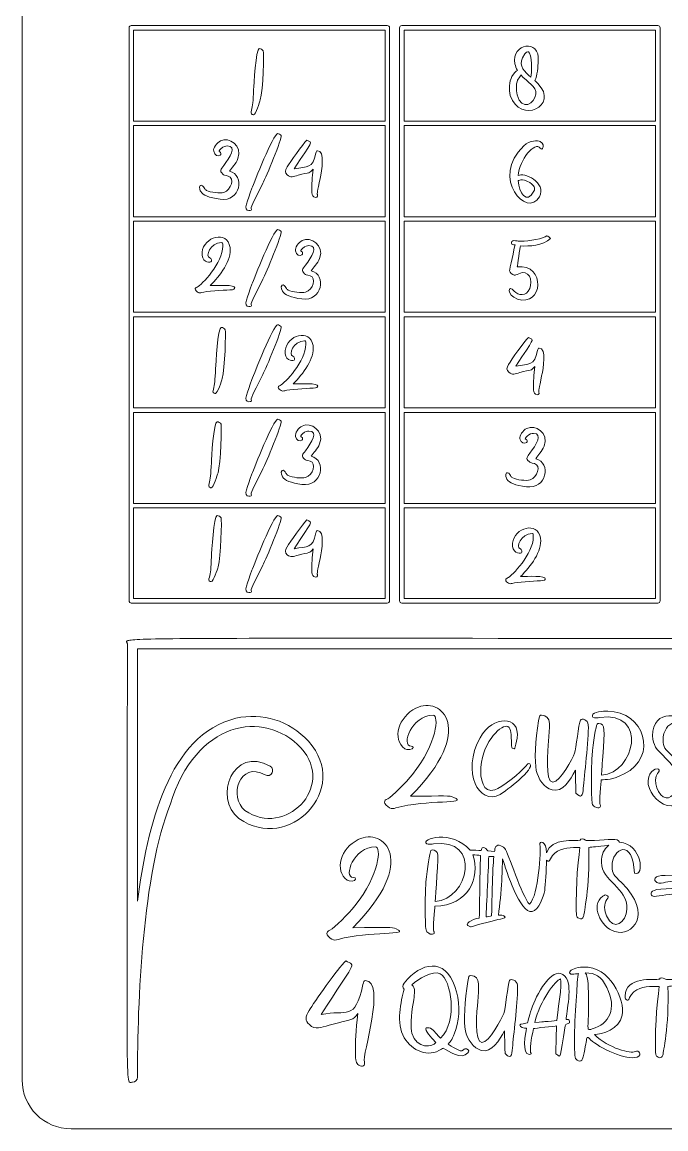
# Model space of a CAD drawing. Header units: inches. Extents: x 4.01 to 8.01, y -9.08 to -3.08.
# Drawn here: x 4.011 to 6.003, y -9.083 to -5.662 of the extents above; entities that cross this region are included whole.
import ezdxf

# ---------------------------------------------------------------- set-up
doc = ezdxf.new("R2010")
doc.units = ezdxf.units.IN
doc.header["$MEASUREMENT"] = 0
doc.layers.add('_U+0421_U+043B_U+043E_U+0439 1', color=7, linetype='Continuous')

msp = doc.modelspace()

# ---------------------------------------------------------------- linework, layer by layer
at = {"layer": '_U+0421_U+043B_U+043E_U+0439 1', "color": 7, "lineweight": 9, "true_color": 0xffffff}
for points in [[(4.3558, -5.9677), (5.1341, -5.9677), (5.1341, -5.686), (4.3558, -5.686), (4.3558, -5.9677)], [(5.1931, -5.9677), (5.9714, -5.9677), (5.9714, -5.686), (5.1931, -5.686), (5.1931, -5.9677)], [(4.3558, -6.2632), (5.1341, -6.2632), (5.1341, -5.9816), (4.3558, -5.9816), (4.3558, -6.2632)], [(5.1931, -6.2632), (5.9714, -6.2632), (5.9714, -5.9816), (5.1931, -5.9816), (5.1931, -6.2632)], [(4.3558, -6.5587), (5.1341, -6.5587), (5.1341, -6.2771), (4.3558, -6.2771), (4.3558, -6.5587)], [(5.1931, -6.5587), (5.9714, -6.5587), (5.9714, -6.2771), (5.1931, -6.2771), (5.1931, -6.5587)], [(4.3558, -6.8542), (5.1341, -6.8542), (5.1341, -6.5726), (4.3558, -6.5726), (4.3558, -6.8542)], [(5.1931, -6.8542), (5.9714, -6.8542), (5.9714, -6.5726), (5.1931, -6.5726), (5.1931, -6.8542)], [(4.3558, -7.1497), (5.1341, -7.1497), (5.1341, -6.8681), (4.3558, -6.8681), (4.3558, -7.1497)], [(5.1931, -7.1497), (5.9714, -7.1497), (5.9714, -6.8681), (5.1931, -6.8681), (5.1931, -7.1497)], [(4.3558, -7.4437), (5.1341, -7.4437), (5.1341, -7.1636), (4.3558, -7.1636), (4.3558, -7.4437)], [(5.1931, -7.4437), (5.9714, -7.4437), (5.9714, -7.1636), (5.1931, -7.1636), (5.1931, -7.4437)]]:
    msp.add_lwpolyline(points, dxfattribs=at)
at = {"layer": '_U+0421_U+043B_U+043E_U+0439 1', "color": 1, "lineweight": 9, "true_color": 0xff0000}
msp.add_open_spline([(4.0111, -3.2347), (4.0111, -3.2347), (4.0111, -8.9319), (4.0111, -8.9319), (4.0111, -9.0156), (4.0789, -9.0833), (4.1625, -9.0833), (4.1625, -9.0833), (7.8597, -9.0833), (7.8597, -9.0833), (7.9433, -9.0833), (8.0111, -9.0156), (8.0111, -8.9319), (8.0111, -8.9319), (8.0111, -3.2347), (8.0111, -3.2347), (8.0111, -3.1511), (7.9433, -3.0833), (7.8597, -3.0833), (7.8597, -3.0833), (4.1625, -3.0833), (4.1625, -3.0833), (4.0789, -3.0833), (4.0111, -3.1511), (4.0111, -3.2347)], degree=3, knots=[0, 0, 0, 0, 1, 1, 1, 2, 2, 2, 3, 3, 3, 4, 4, 4, 5, 5, 5, 6, 6, 6, 7, 7, 7, 8, 8, 8, 8], dxfattribs=at)
at = {"layer": '_U+0421_U+043B_U+043E_U+0439 1', "color": 7, "lineweight": 9, "true_color": 0xffffff}
for points, knots in [([(4.3488, -5.6722), (4.3488, -5.6722), (5.1411, -5.6722), (5.1411, -5.6722), (5.1449, -5.6722), (5.148, -5.6753), (5.148, -5.6791), (5.148, -5.6791), (5.148, -7.4506), (5.148, -7.4506), (5.148, -7.4544), (5.1449, -7.4576), (5.1411, -7.4576), (5.1411, -7.4576), (4.3488, -7.4576), (4.3488, -7.4576), (4.345, -7.4576), (4.3419, -7.4544), (4.3419, -7.4506), (4.3419, -7.4506), (4.3419, -5.6791), (4.3419, -5.6791), (4.3419, -5.6753), (4.345, -5.6722), (4.3488, -5.6722)], [0, 0, 0, 0, 1, 1, 1, 2, 2, 2, 3, 3, 3, 4, 4, 4, 5, 5, 5, 6, 6, 6, 7, 7, 7, 8, 8, 8, 8]), ([(5.1792, -7.4506), (5.1792, -7.4506), (5.1792, -5.6791), (5.1792, -5.6791), (5.1792, -5.6753), (5.1823, -5.6722), (5.1861, -5.6722), (5.1861, -5.6722), (5.9783, -5.6722), (5.9783, -5.6722), (5.9822, -5.6722), (5.9853, -5.6753), (5.9853, -5.6791), (5.9853, -5.6791), (5.9853, -7.4506), (5.9853, -7.4506), (5.9853, -7.4544), (5.9822, -7.4576), (5.9783, -7.4576), (5.9783, -7.4576), (5.1861, -7.4576), (5.1861, -7.4576), (5.1823, -7.4576), (5.1792, -7.4544), (5.1792, -7.4506)], [0, 0, 0, 0, 1, 1, 1, 2, 2, 2, 3, 3, 3, 4, 4, 4, 5, 5, 5, 6, 6, 6, 7, 7, 7, 8, 8, 8, 8]), ([(5.6068, -5.8516), (5.6748, -5.9196), (5.5511, -5.98), (5.5217, -5.888), (5.5162, -5.871), (5.5184, -5.8455), (5.5266, -5.8299), (5.5329, -5.8187), (5.539, -5.8129), (5.5439, -5.8107), (5.5402, -5.8045), (5.5373, -5.7977), (5.5359, -5.79), (5.5249, -5.727), (5.614, -5.7113), (5.6082, -5.7814), (5.6069, -5.7988), (5.6054, -5.8269), (5.5976, -5.8424), (5.5976, -5.8424), (5.6068, -5.8516), (5.6068, -5.8516)], [0, 0, 0, 0, 1, 1, 1, 2, 2, 2, 3, 3, 3, 4, 4, 4, 5, 5, 5, 6, 6, 6, 7, 7, 7, 7]), ([(4.745, -5.7433), (4.7344, -5.743), (4.728, -5.8595), (4.7275, -5.8701), (4.7259, -5.9073), (4.7245, -5.9205), (4.721, -5.9342), (4.719, -5.9422), (4.7183, -5.9449), (4.7233, -5.9468), (4.7248, -5.9474), (4.7259, -5.9477), (4.7269, -5.9477), (4.7338, -5.9477), (4.7462, -5.9085), (4.7481, -5.9019), (4.757, -5.8717), (4.7592, -5.7538), (4.7574, -5.7506), (4.7555, -5.747), (4.7493, -5.7433), (4.745, -5.7433)], [0, 0, 0, 0, 1, 1, 1, 2, 2, 2, 3, 3, 3, 4, 4, 4, 5, 5, 5, 6, 6, 6, 7, 7, 7, 7]), ([(5.5854, -5.8319), (5.5889, -5.8216), (5.5887, -5.7571), (5.5775, -5.7537), (5.5756, -5.7531), (5.5701, -5.7491), (5.5592, -5.772), (5.5474, -5.7979), (5.5656, -5.8155), (5.5854, -5.8319)], [0, 0, 0, 0, 1, 1, 1, 2, 2, 2, 3, 3, 3, 3]), ([(5.6008, -5.8838), (5.6032, -5.8612), (5.5743, -5.8466), (5.554, -5.8241), (5.5528, -5.8283), (5.5503, -5.8329), (5.5462, -5.8376), (5.5396, -5.8453), (5.5392, -5.8716), (5.543, -5.8862), (5.5573, -5.94), (5.5976, -5.9123), (5.6008, -5.8838)], [0, 0, 0, 0, 1, 1, 1, 2, 2, 2, 3, 3, 3, 4, 4, 4, 4]), ([(4.6246, -6.0287), (4.613, -6.0346), (4.6019, -6.0508), (4.6039, -6.0608), (4.6065, -6.0739), (4.6177, -6.0773), (4.6239, -6.0725), (4.6272, -6.0705), (4.6274, -6.0637), (4.6227, -6.0628), (4.6173, -6.0616), (4.6221, -6.0571), (4.6261, -6.0528), (4.6343, -6.0447), (4.64, -6.0444), (4.6458, -6.0444), (4.6765, -6.0444), (4.6533, -6.0804), (4.6349, -6.105), (4.6259, -6.1173), (4.6205, -6.1214), (4.6322, -6.1313), (4.6355, -6.1343), (4.6377, -6.1349), (4.6491, -6.1375), (4.6692, -6.1426), (4.6591, -6.1808), (4.635, -6.188), (4.6238, -6.1915), (4.5936, -6.1878), (4.5817, -6.1818), (4.5777, -6.1796), (4.5767, -6.1785), (4.5745, -6.1742), (4.5725, -6.1697), (4.5662, -6.1632), (4.5624, -6.1663), (4.556, -6.1717), (4.5633, -6.185), (4.5636, -6.1854), (4.571, -6.1973), (4.589, -6.2044), (4.6237, -6.2092), (4.6867, -6.2178), (4.702, -6.1348), (4.6528, -6.1222), (4.6596, -6.1109), (4.6722, -6.1006), (4.6788, -6.0836), (4.6945, -6.0433), (4.6506, -6.0149), (4.6246, -6.0287)], [0, 0, 0, 0, 1, 1, 1, 2, 2, 2, 3, 3, 3, 4, 4, 4, 5, 5, 5, 6, 6, 6, 7, 7, 7, 8, 8, 8, 9, 9, 9, 10, 10, 10, 11, 11, 11, 12, 12, 12, 13, 13, 13, 14, 14, 14, 15, 15, 15, 16, 16, 16, 17, 17, 17, 17]), ([(4.8018, -6.006), (4.7891, -6.006), (4.728, -6.1592), (4.7223, -6.1751), (4.7081, -6.2149), (4.6937, -6.2438), (4.7129, -6.2438), (4.7177, -6.2438), (4.723, -6.2438), (4.7198, -6.2377), (4.7178, -6.2341), (4.7351, -6.2002), (4.7561, -6.1595), (4.7651, -6.1422), (4.8171, -6.0204), (4.8123, -6.0119), (4.8108, -6.0096), (4.8046, -6.006), (4.8018, -6.006)], [0, 0, 0, 0, 1, 1, 1, 2, 2, 2, 3, 3, 3, 4, 4, 4, 5, 5, 5, 6, 6, 6, 6]), ([(4.9249, -6.0591), (4.9223, -6.0591), (4.9212, -6.0623), (4.9203, -6.0665), (4.9102, -6.1157), (4.8943, -6.1065), (4.8531, -6.1153), (4.9094, -6.027), (4.9114, -6.0352), (4.8924, -6.0263), (4.8789, -6.0387), (4.8393, -6.0954), (4.8307, -6.1093), (4.8238, -6.1207), (4.8239, -6.1266), (4.8313, -6.1337), (4.8421, -6.1435), (4.8508, -6.1388), (4.865, -6.1349), (4.9015, -6.125), (4.9006, -6.1307), (4.9115, -6.1157), (4.908, -6.1414), (4.9078, -6.1647), (4.9078, -6.1805), (4.9078, -6.1928), (4.9087, -6.1975), (4.9139, -6.2014), (4.9203, -6.2059), (4.9272, -6.2016), (4.9247, -6.1948), (4.9236, -6.1924), (4.9246, -6.1848), (4.9329, -6.1449), (4.938, -6.1209), (4.9494, -6.0591), (4.9249, -6.0591)], [0, 0, 0, 0, 1, 1, 1, 2, 2, 2, 3, 3, 3, 4, 4, 4, 5, 5, 5, 6, 6, 6, 7, 7, 7, 8, 8, 8, 9, 9, 9, 10, 10, 10, 11, 11, 11, 12, 12, 12, 12]), ([(5.6224, -6.0505), (5.6212, -6.0536), (5.6187, -6.056), (5.6144, -6.0511), (5.5979, -6.0282), (5.5491, -6.0874), (5.5464, -6.1362), (5.5612, -6.1233), (5.6359, -6.1568), (5.6115, -6.2018), (5.5747, -6.2696), (5.4583, -6.1442), (5.5631, -6.0442), (5.5826, -6.0257), (5.6065, -6.0275), (5.6143, -6.031), (5.6245, -6.0356), (5.6246, -6.045), (5.6224, -6.0505)], [0, 0, 0, 0, 1, 1, 1, 2, 2, 2, 3, 3, 3, 4, 4, 4, 5, 5, 5, 6, 6, 6, 6]), ([(5.5464, -6.1514), (5.547, -6.1893), (5.5737, -6.2261), (5.5944, -6.1846), (5.5998, -6.1739), (5.5966, -6.1671), (5.5818, -6.1576), (5.5691, -6.1498), (5.5598, -6.1478), (5.5539, -6.1492), (5.5487, -6.1505), (5.5464, -6.1514), (5.5464, -6.1514)], [0, 0, 0, 0, 1, 1, 1, 2, 2, 2, 3, 3, 3, 4, 4, 4, 4]), ([(4.5927, -6.4763), (4.6228, -6.4462), (4.6606, -6.3979), (4.6544, -6.3579), (4.6457, -6.3037), (4.5728, -6.3254), (4.5681, -6.3728), (4.5652, -6.403), (4.5886, -6.4063), (4.5955, -6.4028), (4.5984, -6.4013), (4.5969, -6.3914), (4.592, -6.3904), (4.5766, -6.3874), (4.5932, -6.3433), (4.6284, -6.3433), (4.631, -6.3433), (4.6322, -6.3433), (4.6322, -6.3537), (4.6322, -6.406), (4.5663, -6.475), (4.5524, -6.4807), (4.5492, -6.4822), (4.5466, -6.4836), (4.5466, -6.4868), (4.5466, -6.4901), (4.5512, -6.4947), (4.5554, -6.497), (4.559, -6.4991), (4.5625, -6.4986), (4.5665, -6.4974), (4.5808, -6.4933), (4.631, -6.4901), (4.6543, -6.4896), (4.6668, -6.4894), (4.6687, -6.4857), (4.6691, -6.4835), (4.6714, -6.4724), (4.6158, -6.4761), (4.5927, -6.4763)], [0, 0, 0, 0, 1, 1, 1, 2, 2, 2, 3, 3, 3, 4, 4, 4, 5, 5, 5, 6, 6, 6, 7, 7, 7, 8, 8, 8, 9, 9, 9, 10, 10, 10, 11, 11, 11, 12, 12, 12, 13, 13, 13, 13]), ([(4.8018, -6.3028), (4.7891, -6.3028), (4.728, -6.4561), (4.7223, -6.4719), (4.7081, -6.5117), (4.6937, -6.5407), (4.7129, -6.5407), (4.7177, -6.5407), (4.723, -6.5407), (4.7198, -6.5345), (4.7178, -6.5309), (4.7351, -6.497), (4.7561, -6.4564), (4.7651, -6.4391), (4.8171, -6.3173), (4.8123, -6.3087), (4.8108, -6.3065), (4.8046, -6.3028), (4.8018, -6.3028)], [0, 0, 0, 0, 1, 1, 1, 2, 2, 2, 3, 3, 3, 4, 4, 4, 5, 5, 5, 6, 6, 6, 6]), ([(4.8775, -6.3368), (4.8658, -6.3428), (4.8548, -6.3589), (4.8568, -6.3689), (4.8594, -6.382), (4.8706, -6.3855), (4.8767, -6.3807), (4.88, -6.3787), (4.8803, -6.3719), (4.8755, -6.371), (4.8701, -6.3697), (4.875, -6.3652), (4.879, -6.361), (4.8872, -6.3528), (4.8929, -6.3525), (4.8986, -6.3525), (4.9294, -6.3525), (4.9061, -6.3886), (4.8877, -6.4131), (4.8787, -6.4255), (4.8733, -6.4296), (4.8851, -6.4395), (4.8883, -6.4425), (4.8906, -6.443), (4.9019, -6.4457), (4.9221, -6.4507), (4.912, -6.489), (4.8878, -6.4962), (4.8767, -6.4997), (4.8464, -6.4959), (4.8346, -6.49), (4.8305, -6.4877), (4.8295, -6.4866), (4.8274, -6.4823), (4.8254, -6.4779), (4.819, -6.4714), (4.8153, -6.4744), (4.8088, -6.4798), (4.8162, -6.4931), (4.8164, -6.4936), (4.8239, -6.5054), (4.8419, -6.5126), (4.8766, -6.5174), (4.9396, -6.526), (4.9548, -6.443), (4.9057, -6.4304), (4.9125, -6.419), (4.925, -6.4087), (4.9317, -6.3918), (4.9473, -6.3514), (4.9035, -6.3231), (4.8775, -6.3368)], [0, 0, 0, 0, 1, 1, 1, 2, 2, 2, 3, 3, 3, 4, 4, 4, 5, 5, 5, 6, 6, 6, 7, 7, 7, 8, 8, 8, 9, 9, 9, 10, 10, 10, 11, 11, 11, 12, 12, 12, 13, 13, 13, 14, 14, 14, 15, 15, 15, 16, 16, 16, 17, 17, 17, 17]), ([(5.6462, -6.3306), (5.6389, -6.3233), (5.6377, -6.3196), (5.6291, -6.3251), (5.6137, -6.3347), (5.5611, -6.3403), (5.5489, -6.3388), (5.5451, -6.3385), (5.5406, -6.337), (5.533, -6.337), (5.5261, -6.337), (5.5257, -6.3422), (5.5256, -6.3448), (5.5255, -6.35), (5.5321, -6.3494), (5.5365, -6.3503), (5.5342, -6.3589), (5.5192, -6.4266), (5.5192, -6.4306), (5.5192, -6.4345), (5.5294, -6.4429), (5.5335, -6.4434), (5.5373, -6.4444), (5.5401, -6.4432), (5.5476, -6.4396), (5.5801, -6.4236), (5.5917, -6.4598), (5.5819, -6.4852), (5.5717, -6.5117), (5.5449, -6.5065), (5.5338, -6.4929), (5.5148, -6.4696), (5.5083, -6.5056), (5.5437, -6.5176), (5.6231, -6.5444), (5.6326, -6.4077), (5.5429, -6.4181), (5.5433, -6.4152), (5.5522, -6.3566), (5.5528, -6.3535), (5.5799, -6.3547), (5.6223, -6.3533), (5.6462, -6.3306)], [0, 0, 0, 0, 1, 1, 1, 2, 2, 2, 3, 3, 3, 4, 4, 4, 5, 5, 5, 6, 6, 6, 7, 7, 7, 8, 8, 8, 9, 9, 9, 10, 10, 10, 11, 11, 11, 12, 12, 12, 13, 13, 13, 14, 14, 14, 14]), ([(4.8123, -6.603), (4.8108, -6.6007), (4.8046, -6.5971), (4.8018, -6.5971), (4.7891, -6.5971), (4.728, -6.7504), (4.7223, -6.7662), (4.7081, -6.806), (4.6937, -6.835), (4.7129, -6.835), (4.7177, -6.835), (4.723, -6.835), (4.7198, -6.8288), (4.7178, -6.8252), (4.7351, -6.7913), (4.7561, -6.7507), (4.7651, -6.7334), (4.8171, -6.6116), (4.8123, -6.603)], [0, 0, 0, 0, 1, 1, 1, 2, 2, 2, 3, 3, 3, 4, 4, 4, 5, 5, 5, 6, 6, 6, 6]), ([(4.6272, -6.6052), (4.6166, -6.6049), (4.6102, -6.7214), (4.6097, -6.732), (4.6081, -6.7691), (4.6067, -6.7823), (4.6032, -6.7961), (4.6012, -6.8041), (4.6005, -6.8068), (4.6055, -6.8087), (4.607, -6.8093), (4.6081, -6.8095), (4.6091, -6.8095), (4.616, -6.8095), (4.6284, -6.7703), (4.6303, -6.7637), (4.6392, -6.7335), (4.6414, -6.6156), (4.6396, -6.6124), (4.6377, -6.6089), (4.6315, -6.6052), (4.6272, -6.6052)], [0, 0, 0, 0, 1, 1, 1, 2, 2, 2, 3, 3, 3, 4, 4, 4, 5, 5, 5, 6, 6, 6, 7, 7, 7, 7]), ([(4.8497, -6.7801), (4.8797, -6.75), (4.9175, -6.7017), (4.9113, -6.6617), (4.9026, -6.6075), (4.8297, -6.6292), (4.8251, -6.6766), (4.8222, -6.7068), (4.8456, -6.7101), (4.8524, -6.7066), (4.8553, -6.7051), (4.8538, -6.6952), (4.849, -6.6942), (4.8336, -6.6912), (4.8502, -6.6471), (4.8853, -6.6471), (4.8879, -6.6471), (4.8891, -6.6471), (4.8891, -6.6575), (4.8891, -6.7098), (4.8232, -6.7788), (4.8093, -6.7845), (4.8062, -6.786), (4.8036, -6.7874), (4.8036, -6.7906), (4.8036, -6.7939), (4.8081, -6.7986), (4.8123, -6.8008), (4.8159, -6.8029), (4.8194, -6.8024), (4.8235, -6.8012), (4.8378, -6.7971), (4.8879, -6.7939), (4.9112, -6.7934), (4.9238, -6.7932), (4.9256, -6.7895), (4.9261, -6.7874), (4.9283, -6.7762), (4.8727, -6.7799), (4.8497, -6.7801)], [0, 0, 0, 0, 1, 1, 1, 2, 2, 2, 3, 3, 3, 4, 4, 4, 5, 5, 5, 6, 6, 6, 7, 7, 7, 8, 8, 8, 9, 9, 9, 10, 10, 10, 11, 11, 11, 12, 12, 12, 13, 13, 13, 13]), ([(5.6106, -6.6694), (5.608, -6.6694), (5.6069, -6.6726), (5.606, -6.6768), (5.5959, -6.726), (5.58, -6.7168), (5.5388, -6.7256), (5.5951, -6.6373), (5.5971, -6.6455), (5.5781, -6.6366), (5.5646, -6.649), (5.525, -6.7057), (5.5164, -6.7196), (5.5095, -6.731), (5.5096, -6.7369), (5.517, -6.744), (5.5278, -6.7539), (5.5365, -6.7491), (5.5507, -6.7452), (5.5872, -6.7353), (5.5863, -6.741), (5.5972, -6.726), (5.5938, -6.7517), (5.5936, -6.775), (5.5936, -6.7908), (5.5936, -6.8031), (5.5944, -6.8078), (5.5996, -6.8117), (5.606, -6.8162), (5.6129, -6.8119), (5.6104, -6.8051), (5.6093, -6.8027), (5.6103, -6.7951), (5.6186, -6.7552), (5.6238, -6.7312), (5.6351, -6.6694), (5.6106, -6.6694)], [0, 0, 0, 0, 1, 1, 1, 2, 2, 2, 3, 3, 3, 4, 4, 4, 5, 5, 5, 6, 6, 6, 7, 7, 7, 8, 8, 8, 9, 9, 9, 10, 10, 10, 11, 11, 11, 12, 12, 12, 12]), ([(4.6142, -6.8968), (4.6035, -6.8968), (4.5972, -7.013), (4.5967, -7.0237), (4.595, -7.0608), (4.5937, -7.074), (4.5901, -7.0878), (4.5881, -7.0957), (4.5875, -7.0984), (4.5925, -7.1003), (4.5939, -7.1009), (4.5951, -7.1012), (4.5961, -7.1012), (4.6029, -7.1012), (4.6154, -7.062), (4.6172, -7.0554), (4.6262, -7.0252), (4.6284, -6.9073), (4.6266, -6.9041), (4.6247, -6.9006), (4.6185, -6.8968), (4.6142, -6.8968)], [0, 0, 0, 0, 1, 1, 1, 2, 2, 2, 3, 3, 3, 4, 4, 4, 5, 5, 5, 6, 6, 6, 7, 7, 7, 7]), ([(4.8018, -6.8893), (4.7891, -6.8893), (4.728, -7.0425), (4.7223, -7.0584), (4.7081, -7.0982), (4.6937, -7.1271), (4.7129, -7.1271), (4.7177, -7.1271), (4.723, -7.1271), (4.7198, -7.121), (4.7178, -7.1174), (4.7351, -7.0835), (4.7561, -7.0428), (4.7651, -7.0255), (4.8171, -6.9037), (4.8123, -6.8952), (4.8108, -6.8929), (4.8046, -6.8893), (4.8018, -6.8893)], [0, 0, 0, 0, 1, 1, 1, 2, 2, 2, 3, 3, 3, 4, 4, 4, 5, 5, 5, 6, 6, 6, 6]), ([(4.8775, -6.9102), (4.8658, -6.9162), (4.8548, -6.9323), (4.8568, -6.9423), (4.8594, -6.9554), (4.8706, -6.9589), (4.8767, -6.9541), (4.88, -6.952), (4.8803, -6.9452), (4.8755, -6.9444), (4.8701, -6.9431), (4.875, -6.9386), (4.879, -6.9344), (4.8872, -6.9262), (4.8929, -6.9259), (4.8986, -6.9259), (4.9294, -6.9259), (4.9061, -6.9619), (4.8877, -6.9865), (4.8787, -6.9988), (4.8733, -7.0029), (4.8851, -7.0128), (4.8883, -7.0158), (4.8906, -7.0164), (4.9019, -7.019), (4.9221, -7.0241), (4.912, -7.0624), (4.8878, -7.0696), (4.8767, -7.073), (4.8464, -7.0693), (4.8346, -7.0634), (4.8305, -7.0611), (4.8295, -7.06), (4.8274, -7.0557), (4.8254, -7.0513), (4.819, -7.0447), (4.8153, -7.0478), (4.8088, -7.0532), (4.8162, -7.0665), (4.8164, -7.067), (4.8239, -7.0788), (4.8419, -7.0859), (4.8766, -7.0907), (4.9396, -7.0994), (4.9548, -7.0163), (4.9057, -7.0038), (4.9125, -6.9924), (4.925, -6.9821), (4.9317, -6.9652), (4.9473, -6.9248), (4.9035, -6.8965), (4.8775, -6.9102)], [0, 0, 0, 0, 1, 1, 1, 2, 2, 2, 3, 3, 3, 4, 4, 4, 5, 5, 5, 6, 6, 6, 7, 7, 7, 8, 8, 8, 9, 9, 9, 10, 10, 10, 11, 11, 11, 12, 12, 12, 13, 13, 13, 14, 14, 14, 15, 15, 15, 16, 16, 16, 17, 17, 17, 17]), ([(5.5723, -6.9176), (5.5606, -6.9236), (5.5495, -6.9397), (5.5515, -6.9498), (5.5542, -6.9628), (5.5654, -6.9663), (5.5715, -6.9615), (5.5748, -6.9595), (5.575, -6.9527), (5.5703, -6.9518), (5.5649, -6.9506), (5.5697, -6.946), (5.5738, -6.9418), (5.5819, -6.9337), (5.5876, -6.9333), (5.5934, -6.9333), (5.6242, -6.9333), (5.6009, -6.9694), (5.5825, -6.9939), (5.5735, -7.0063), (5.5681, -7.0104), (5.5798, -7.0203), (5.5831, -7.0233), (5.5853, -7.0239), (5.5967, -7.0265), (5.6168, -7.0315), (5.6068, -7.0698), (5.5826, -7.077), (5.5714, -7.0805), (5.5412, -7.0768), (5.5293, -7.0708), (5.5253, -7.0685), (5.5243, -7.0675), (5.5221, -7.0632), (5.5201, -7.0587), (5.5138, -7.0522), (5.51, -7.0553), (5.5036, -7.0606), (5.5109, -7.074), (5.5112, -7.0744), (5.5186, -7.0863), (5.5366, -7.0934), (5.5713, -7.0982), (5.6343, -7.1068), (5.6496, -7.0238), (5.6004, -7.0112), (5.6073, -6.9998), (5.6198, -6.9895), (5.6264, -6.9726), (5.6421, -6.9323), (5.5983, -6.9039), (5.5723, -6.9176)], [0, 0, 0, 0, 1, 1, 1, 2, 2, 2, 3, 3, 3, 4, 4, 4, 5, 5, 5, 6, 6, 6, 7, 7, 7, 8, 8, 8, 9, 9, 9, 10, 10, 10, 11, 11, 11, 12, 12, 12, 13, 13, 13, 14, 14, 14, 15, 15, 15, 16, 16, 16, 17, 17, 17, 17]), ([(4.6146, -7.187), (4.6039, -7.1868), (4.5976, -7.3033), (4.5971, -7.3139), (4.5954, -7.351), (4.5941, -7.3642), (4.5905, -7.378), (4.5885, -7.3859), (4.5878, -7.3886), (4.5929, -7.3906), (4.5943, -7.3911), (4.5955, -7.3914), (4.5965, -7.3914), (4.6033, -7.3914), (4.6157, -7.3522), (4.6176, -7.3456), (4.6266, -7.3154), (4.6287, -7.1975), (4.627, -7.1943), (4.6251, -7.1908), (4.6189, -7.187), (4.6146, -7.187)], [0, 0, 0, 0, 1, 1, 1, 2, 2, 2, 3, 3, 3, 4, 4, 4, 5, 5, 5, 6, 6, 6, 7, 7, 7, 7]), ([(4.8123, -7.193), (4.8171, -7.2015), (4.7651, -7.3233), (4.7561, -7.3406), (4.7351, -7.3812), (4.7178, -7.4152), (4.7198, -7.4187), (4.723, -7.4249), (4.7177, -7.4249), (4.7129, -7.4249), (4.6937, -7.4249), (4.7081, -7.3959), (4.7223, -7.3561), (4.728, -7.3403), (4.7891, -7.187), (4.8018, -7.187), (4.8046, -7.187), (4.8108, -7.1907), (4.8123, -7.193)], [0, 0, 0, 0, 1, 1, 1, 2, 2, 2, 3, 3, 3, 4, 4, 4, 5, 5, 5, 6, 6, 6, 6]), ([(4.9249, -7.2336), (4.9223, -7.2336), (4.9212, -7.2368), (4.9203, -7.241), (4.9102, -7.2901), (4.8943, -7.281), (4.8531, -7.2898), (4.9094, -7.2015), (4.9114, -7.2097), (4.8924, -7.2008), (4.8789, -7.2132), (4.8393, -7.2699), (4.8307, -7.2838), (4.8238, -7.2952), (4.8239, -7.3011), (4.8313, -7.3082), (4.8421, -7.318), (4.8508, -7.3133), (4.865, -7.3094), (4.9015, -7.2995), (4.9006, -7.3052), (4.9115, -7.2901), (4.908, -7.3159), (4.9078, -7.3392), (4.9078, -7.3549), (4.9078, -7.3673), (4.9087, -7.372), (4.9139, -7.3759), (4.9203, -7.3803), (4.9272, -7.376), (4.9247, -7.3693), (4.9236, -7.3669), (4.9246, -7.3593), (4.9329, -7.3194), (4.938, -7.2953), (4.9494, -7.2336), (4.9249, -7.2336)], [0, 0, 0, 0, 1, 1, 1, 2, 2, 2, 3, 3, 3, 4, 4, 4, 5, 5, 5, 6, 6, 6, 7, 7, 7, 8, 8, 8, 9, 9, 9, 10, 10, 10, 11, 11, 11, 12, 12, 12, 12]), ([(5.5534, -7.3757), (5.5835, -7.3456), (5.6212, -7.2973), (5.615, -7.2573), (5.6064, -7.2031), (5.5334, -7.2248), (5.5288, -7.2723), (5.5259, -7.3025), (5.5493, -7.3057), (5.5561, -7.3022), (5.559, -7.3007), (5.5575, -7.2908), (5.5527, -7.2898), (5.5373, -7.2868), (5.5539, -7.2427), (5.589, -7.2427), (5.5916, -7.2427), (5.5928, -7.2427), (5.5928, -7.2531), (5.5928, -7.3054), (5.5269, -7.3744), (5.513, -7.3801), (5.5099, -7.3816), (5.5073, -7.383), (5.5073, -7.3862), (5.5073, -7.3895), (5.5118, -7.3942), (5.516, -7.3964), (5.5196, -7.3985), (5.5231, -7.398), (5.5272, -7.3968), (5.5415, -7.3927), (5.5916, -7.3895), (5.615, -7.389), (5.6275, -7.3888), (5.6294, -7.3851), (5.6298, -7.383), (5.632, -7.3718), (5.5764, -7.3755), (5.5534, -7.3757)], [0, 0, 0, 0, 1, 1, 1, 2, 2, 2, 3, 3, 3, 4, 4, 4, 5, 5, 5, 6, 6, 6, 7, 7, 7, 8, 8, 8, 9, 9, 9, 10, 10, 10, 11, 11, 11, 12, 12, 12, 13, 13, 13, 13]), ([(7.6699, -7.5677), (4.1297, -7.5677), (4.3367, -7.56), (4.3367, -7.5833), (4.3367, -9.0255), (4.3297, -8.9392), (4.3524, -8.9392), (4.361, -8.9392), (4.3679, -8.9322), (4.3679, -8.9236), (4.3679, -8.6892), (4.3834, -8.2961), (4.4698, -8.0789), (4.5471, -7.8255), (4.7574, -7.782), (4.8746, -7.9062), (4.9827, -8.0273), (4.8237, -8.1849), (4.7007, -8.0988), (4.6497, -8.0587), (4.6831, -7.9435), (4.7631, -7.9889), (4.7811, -7.9991), (4.7965, -7.972), (4.7785, -7.9618), (4.6645, -7.8971), (4.6001, -8.0593), (4.682, -8.1239), (4.8371, -8.2325), (5.03, -8.0334), (4.8976, -7.8851), (4.8369, -7.8207), (4.7548, -7.7948), (4.6726, -7.814), (4.4637, -7.8629), (4.3991, -8.1494), (4.3679, -8.3791), (4.3679, -8.3791), (4.3679, -7.599), (4.3679, -7.599), (4.3679, -7.599), (7.6543, -7.599), (7.6543, -7.599), (7.6543, -7.599), (7.6543, -8.3786), (7.6543, -8.3786), (7.6237, -8.153), (7.5588, -7.863), (7.3496, -7.814), (7.169, -7.7716), (6.9995, -7.9603), (7.1211, -8.0972), (7.1686, -8.1507), (7.2576, -8.1817), (7.3409, -8.1234), (7.4218, -8.0595), (7.3578, -7.897), (7.2437, -7.9618), (7.2257, -7.972), (7.2411, -7.9991), (7.2591, -7.9889), (7.3394, -7.9433), (7.372, -8.059), (7.3223, -8.0983), (7.2552, -8.1453), (7.1831, -8.1199), (7.1445, -8.0765), (6.9871, -7.8992), (7.4203, -7.6461), (7.5528, -8.0801), (7.6389, -8.2963), (7.6543, -8.689), (7.6543, -8.9236), (7.6543, -8.9441), (7.6852, -8.9443), (7.6855, -8.9238), (7.6856, -8.9169), (7.6859, -8.891), (7.6855, -8.8515), (7.6855, -7.4905), (7.6928, -7.5677), (7.6699, -7.5677)], [0, 0, 0, 0, 1, 1, 1, 2, 2, 2, 3, 3, 3, 4, 4, 4, 5, 5, 5, 6, 6, 6, 7, 7, 7, 8, 8, 8, 9, 9, 9, 10, 10, 10, 11, 11, 11, 12, 12, 12, 13, 13, 13, 14, 14, 14, 15, 15, 15, 16, 16, 16, 17, 17, 17, 18, 18, 18, 19, 19, 19, 20, 20, 20, 21, 21, 21, 22, 22, 22, 23, 23, 23, 24, 24, 24, 25, 25, 25, 26, 26, 26, 27, 27, 27, 27]), ([(5.1423, -8.063), (5.1357, -8.066), (5.1324, -8.0683), (5.1324, -8.0729), (5.1324, -8.0784), (5.1407, -8.0867), (5.148, -8.0906), (5.1542, -8.0943), (5.1605, -8.0933), (5.1675, -8.0912), (5.2624, -8.0641), (5.3967, -8.0803), (5.347, -8.0585), (5.3332, -8.052), (5.3209, -8.0541), (5.213, -8.0549), (5.4188, -7.8491), (5.3084, -7.7427), (5.2296, -7.7826), (5.176, -7.8086), (5.1545, -7.8787), (5.195, -7.908), (5.2015, -7.9128), (5.2213, -7.9119), (5.2213, -7.9044), (5.2213, -7.9022), (5.2196, -7.8998), (5.2147, -7.8998), (5.1819, -7.8998), (5.2159, -7.8045), (5.2829, -7.8045), (5.3017, -7.8045), (5.2962, -7.8902), (5.2187, -7.9878), (5.201, -8.0103), (5.1562, -8.056), (5.1423, -8.063)], [0, 0, 0, 0, 1, 1, 1, 2, 2, 2, 3, 3, 3, 4, 4, 4, 5, 5, 5, 6, 6, 6, 7, 7, 7, 8, 8, 8, 9, 9, 9, 10, 10, 10, 11, 11, 11, 12, 12, 12, 12]), ([(5.7955, -7.83), (5.7935, -7.83), (5.7917, -7.8305), (5.7905, -7.832), (5.7862, -7.8375), (5.7788, -7.8875), (5.7748, -7.929), (5.7729, -7.9496), (5.7721, -8.0083), (5.7732, -8.0496), (5.774, -8.0787), (5.7744, -8.0821), (5.7835, -8.0877), (5.7959, -8.0956), (5.8048, -8.087), (5.7995, -8.0817), (5.7959, -8.0767), (5.8021, -8.01), (5.8029, -8.004), (5.8179, -8.0036), (5.8371, -8.0045), (5.8739, -7.9859), (5.9809, -7.9324), (5.9358, -7.7919), (5.823, -7.7919), (5.8102, -7.7921), (5.7768, -7.7926), (5.7756, -7.8053), (5.7756, -7.8073), (5.7759, -7.81), (5.7773, -7.8109), (5.7813, -7.8139), (5.7943, -7.8121), (5.7982, -7.8115), (5.9488, -7.7897), (5.9069, -7.9847), (5.8039, -7.9894), (5.8039, -7.9881), (5.8054, -7.9628), (5.8076, -7.9322), (5.8134, -7.8484), (5.8163, -7.8304), (5.7955, -7.83)], [0, 0, 0, 0, 1, 1, 1, 2, 2, 2, 3, 3, 3, 4, 4, 4, 5, 5, 5, 6, 6, 6, 7, 7, 7, 8, 8, 8, 9, 9, 9, 10, 10, 10, 11, 11, 11, 12, 12, 12, 13, 13, 13, 14, 14, 14, 14]), ([(5.9801, -7.9716), (5.9702, -7.9636), (5.9431, -7.984), (5.9487, -8.0182), (5.9541, -8.0512), (5.9859, -8.085), (6.0199, -8.085), (6.0634, -8.085), (6.1158, -8.023), (6.0238, -7.9311), (5.9999, -7.9077), (5.9943, -7.9036), (5.9943, -7.8813), (5.9943, -7.8237), (6.0594, -7.7924), (6.0634, -7.9018), (6.0722, -7.9054), (6.0751, -7.9056), (6.0789, -7.8955), (6.0826, -7.8864), (6.0826, -7.873), (6.0787, -7.8597), (6.0576, -7.7884), (5.9618, -7.7847), (5.9615, -7.8684), (5.9615, -7.9237), (6.0234, -7.9343), (6.0381, -7.9929), (6.0479, -8.0323), (6.0224, -8.062), (6.0041, -8.0602), (5.979, -8.0577), (5.9615, -8.0043), (5.9772, -7.9844), (5.9818, -7.9786), (5.9852, -7.9762), (5.9801, -7.9716)], [0, 0, 0, 0, 1, 1, 1, 2, 2, 2, 3, 3, 3, 4, 4, 4, 5, 5, 5, 6, 6, 6, 7, 7, 7, 8, 8, 8, 9, 9, 9, 10, 10, 10, 11, 11, 11, 12, 12, 12, 12]), ([(5.5145, -7.8396), (5.5254, -7.8452), (5.5246, -7.8691), (5.5249, -7.8814), (5.525, -7.8842), (5.525, -7.9006), (5.5261, -7.9033), (5.5276, -7.9076), (5.5333, -7.91), (5.5356, -7.9062), (5.5372, -7.9034), (5.5409, -7.8862), (5.5427, -7.875), (5.553, -7.8042), (5.4671, -7.8036), (5.4283, -7.8739), (5.3692, -7.9808), (5.4245, -8.0849), (5.4898, -8.0492), (5.5083, -8.0391), (5.5995, -7.9699), (5.5819, -7.9551), (5.5769, -7.9526), (5.5752, -7.9545), (5.5707, -7.9604), (5.5547, -7.9812), (5.4944, -8.0283), (5.474, -8.0356), (5.4371, -8.0481), (5.4275, -7.9983), (5.4305, -7.9649), (5.4378, -7.8804), (5.4969, -7.8305), (5.5145, -7.8396)], [0, 0, 0, 0, 1, 1, 1, 2, 2, 2, 3, 3, 3, 4, 4, 4, 5, 5, 5, 6, 6, 6, 7, 7, 7, 8, 8, 8, 9, 9, 9, 10, 10, 10, 11, 11, 11, 11]), ([(5.6186, -7.8041), (5.6124, -7.8041), (5.6122, -7.8051), (5.6092, -7.8222), (5.5993, -7.8795), (5.596, -7.9494), (5.6019, -7.9749), (5.6077, -8.0005), (5.6263, -8.0294), (5.6507, -8.0355), (5.684, -8.0437), (5.7068, -8.0051), (5.7229, -7.9747), (5.7237, -8.0135), (5.7233, -7.9975), (5.7246, -8.045), (5.7423, -8.0643), (5.746, -8.0522), (5.7474, -8.0297), (5.7496, -7.9949), (5.7651, -7.88), (5.7629, -7.8337), (5.7623, -7.8189), (5.742, -7.8127), (5.7385, -7.8195), (5.7333, -7.8295), (5.7251, -7.9107), (5.7205, -7.9217), (5.7148, -7.9369), (5.6756, -8.0112), (5.6532, -8.0112), (5.6276, -8.0112), (5.6381, -7.9101), (5.6399, -7.8846), (5.6425, -7.8452), (5.6512, -7.8041), (5.6186, -7.8041)], [0, 0, 0, 0, 1, 1, 1, 2, 2, 2, 3, 3, 3, 4, 4, 4, 5, 5, 5, 6, 6, 6, 7, 7, 7, 8, 8, 8, 9, 9, 9, 10, 10, 10, 11, 11, 11, 12, 12, 12, 12]), ([(5.1685, -8.4649), (5.1547, -8.4584), (5.1424, -8.4604), (5.0345, -8.4613), (5.2402, -8.2555), (5.1298, -8.1491), (5.0511, -8.189), (4.9974, -8.215), (4.976, -8.285), (5.0165, -8.3144), (5.023, -8.3191), (5.0428, -8.3183), (5.0428, -8.3108), (5.0428, -8.3085), (5.041, -8.3061), (5.0361, -8.3061), (5.0034, -8.3061), (5.0373, -8.2109), (5.1044, -8.2109), (5.1231, -8.2109), (5.1176, -8.2966), (5.0402, -8.3942), (5.0225, -8.4166), (4.9776, -8.4624), (4.9637, -8.4693), (4.9572, -8.4723), (4.9539, -8.4747), (4.9539, -8.4792), (4.9539, -8.4848), (4.9621, -8.493), (4.9694, -8.4969), (4.9757, -8.5007), (4.9819, -8.4997), (4.989, -8.4976), (5.0838, -8.4705), (5.2182, -8.4866), (5.1685, -8.4649)], [0, 0, 0, 0, 1, 1, 1, 2, 2, 2, 3, 3, 3, 4, 4, 4, 5, 5, 5, 6, 6, 6, 7, 7, 7, 8, 8, 8, 9, 9, 9, 10, 10, 10, 11, 11, 11, 12, 12, 12, 12]), ([(5.7167, -8.2136), (5.6912, -8.2143), (5.66, -8.2188), (5.6456, -8.248), (5.6417, -8.2564), (5.6404, -8.2589), (5.6339, -8.2523), (5.6331, -8.2824), (5.6304, -8.3291), (5.6281, -8.346), (5.6239, -8.3667), (5.6105, -8.407), (5.5893, -8.4112), (5.552, -8.4187), (5.5088, -8.2852), (5.4978, -8.2485), (5.4972, -8.2623), (5.4951, -8.3574), (5.4846, -8.4229), (5.4936, -8.4222), (5.4989, -8.4228), (5.5016, -8.4245), (5.5105, -8.4306), (5.5018, -8.4327), (5.4917, -8.4346), (5.4716, -8.4387), (5.4271, -8.4502), (5.4003, -8.4583), (5.3992, -8.4584), (5.3975, -8.4583), (5.3966, -8.458), (5.3745, -8.4512), (5.4026, -8.4351), (5.4255, -8.4315), (5.4265, -8.4264), (5.4276, -8.2574), (5.4298, -8.238), (5.4229, -8.2375), (5.4128, -8.2369), (5.406, -8.2358), (5.4301, -8.3073), (5.3916, -8.3924), (5.2885, -8.3949), (5.2878, -8.401), (5.2815, -8.4677), (5.2851, -8.4726), (5.2901, -8.4775), (5.2818, -8.4867), (5.2692, -8.4787), (5.26, -8.4731), (5.2597, -8.4697), (5.2589, -8.4406), (5.2578, -8.3992), (5.2586, -8.3406), (5.2605, -8.3199), (5.2645, -8.2785), (5.2719, -8.2284), (5.2761, -8.2229), (5.2802, -8.218), (5.2914, -8.2234), (5.2955, -8.2287), (5.3012, -8.2351), (5.2897, -8.3637), (5.2895, -8.3803), (5.3922, -8.3756), (5.4348, -8.1805), (5.2838, -8.2025), (5.28, -8.2031), (5.267, -8.2048), (5.263, -8.2019), (5.2419, -8.1878), (5.3417, -8.1556), (5.3974, -8.2221), (5.4063, -8.2198), (5.4227, -8.2224), (5.4319, -8.2229), (5.4326, -8.2188), (5.4331, -8.2141), (5.4373, -8.2135), (5.4435, -8.2128), (5.4479, -8.2195), (5.452, -8.2242), (5.452, -8.2242), (5.4728, -8.2258), (5.4728, -8.2258), (5.4735, -8.2214), (5.4741, -8.2176), (5.4747, -8.2149), (5.4778, -8.2011), (5.496, -8.2064), (5.5043, -8.2162), (5.5141, -8.2274), (5.5585, -8.3667), (5.5806, -8.3884), (5.6105, -8.3615), (5.6162, -8.2194), (5.6135, -8.2055), (5.6103, -8.1909), (5.6339, -8.1927), (5.6339, -8.2297), (5.6485, -8.1818), (5.7243, -8.1941), (5.7382, -8.1911), (5.739, -8.1843), (5.7485, -8.1861), (5.7546, -8.1903), (5.7573, -8.1923), (5.7573, -8.1924), (5.7818, -8.1919), (5.826, -8.1902), (5.8557, -8.1833), (5.8592, -8.197), (5.9291, -8.2013), (5.9387, -8.3062), (5.9056, -8.2928), (5.9016, -8.1839), (5.8364, -8.2143), (5.8364, -8.2723), (5.8364, -8.2945), (5.8421, -8.2986), (5.866, -8.322), (5.9654, -8.4214), (5.8981, -8.4903), (5.8449, -8.4732), (5.8005, -8.4588), (5.7688, -8.3928), (5.8075, -8.3641), (5.8138, -8.3597), (5.8172, -8.3585), (5.8223, -8.3626), (5.8269, -8.3667), (5.825, -8.3683), (5.8207, -8.3737), (5.8097, -8.3874), (5.8128, -8.4089), (5.8194, -8.4247), (5.8406, -8.4747), (5.8805, -8.4453), (5.8821, -8.4043), (5.8856, -8.3356), (5.8037, -8.3184), (5.8037, -8.2594), (5.8037, -8.2357), (5.8116, -8.2173), (5.826, -8.2066), (5.7872, -8.212), (5.778, -8.2115), (5.7641, -8.2133), (5.768, -8.3358), (5.749, -8.4212), (5.749, -8.4212), (5.749, -8.4212), (5.749, -8.4212), (5.749, -8.4212), (5.7494, -8.4235), (5.7481, -8.4282), (5.7464, -8.4305), (5.7447, -8.4328), (5.7409, -8.4359), (5.7335, -8.432), (5.7257, -8.428), (5.7257, -8.428), (5.7257, -8.3847), (5.7257, -8.282), (5.7356, -8.2382), (5.7371, -8.2137), (5.7351, -8.2132), (5.727, -8.2133), (5.7167, -8.2136)], [0, 0, 0, 0, 1, 1, 1, 2, 2, 2, 3, 3, 3, 4, 4, 4, 5, 5, 5, 6, 6, 6, 7, 7, 7, 8, 8, 8, 9, 9, 9, 10, 10, 10, 11, 11, 11, 12, 12, 12, 13, 13, 13, 14, 14, 14, 15, 15, 15, 16, 16, 16, 17, 17, 17, 18, 18, 18, 19, 19, 19, 20, 20, 20, 21, 21, 21, 22, 22, 22, 23, 23, 23, 24, 24, 24, 25, 25, 25, 26, 26, 26, 27, 27, 27, 28, 28, 28, 29, 29, 29, 30, 30, 30, 31, 31, 31, 32, 32, 32, 33, 33, 33, 34, 34, 34, 35, 35, 35, 36, 36, 36, 37, 37, 37, 38, 38, 38, 39, 39, 39, 40, 40, 40, 41, 41, 41, 42, 42, 42, 43, 43, 43, 44, 44, 44, 45, 45, 45, 46, 46, 46, 47, 47, 47, 48, 48, 48, 49, 49, 49, 50, 50, 50, 51, 51, 51, 52, 52, 52, 53, 53, 53, 54, 54, 54, 55, 55, 55, 56, 56, 56, 56]), ([(5.4709, -8.2408), (5.4709, -8.2408), (5.4549, -8.2408), (5.4549, -8.2408), (5.4541, -8.2814), (5.4465, -8.4237), (5.4465, -8.4282), (5.4492, -8.4278), (5.461, -8.4255), (5.4638, -8.4251), (5.4664, -8.3258), (5.4658, -8.2943), (5.4709, -8.2408)], [0, 0, 0, 0, 1, 1, 1, 2, 2, 2, 3, 3, 3, 4, 4, 4, 4]), ([(6.0019, -8.3207), (6.0193, -8.3161), (6.047, -8.3181), (6.0541, -8.3209), (6.0827, -8.3332), (6.0728, -8.2995), (6.0012, -8.2995), (5.9651, -8.2995), (5.9632, -8.3142), (5.9753, -8.3219), (5.9816, -8.3257), (5.9947, -8.3225), (6.0019, -8.3207)], [0, 0, 0, 0, 1, 1, 1, 2, 2, 2, 3, 3, 3, 4, 4, 4, 4]), ([(5.9668, -8.3646), (5.9855, -8.3646), (6.0122, -8.3547), (6.0611, -8.3566), (6.0852, -8.3575), (6.0841, -8.3523), (6.0741, -8.3466), (6.0577, -8.3384), (5.983, -8.3386), (5.9663, -8.3461), (5.9513, -8.3525), (5.9572, -8.3646), (5.9668, -8.3646)], [0, 0, 0, 0, 1, 1, 1, 2, 2, 2, 3, 3, 3, 4, 4, 4, 4]), ([(5.314, -8.8335), (5.3131, -8.8339), (5.3111, -8.8351), (5.3086, -8.8367), (5.2679, -8.8643), (5.2169, -8.8415), (5.1934, -8.8016), (5.1671, -8.7566), (5.1836, -8.6897), (5.193, -8.6514), (5.1883, -8.6455), (5.1869, -8.6409), (5.1935, -8.6325), (5.245, -8.5674), (5.3193, -8.554), (5.3502, -8.643), (5.3657, -8.6872), (5.3666, -8.7346), (5.3529, -8.7764), (5.3418, -8.8089), (5.3389, -8.8101), (5.3292, -8.8212), (5.3319, -8.8238), (5.3446, -8.8314), (5.3518, -8.8349), (5.3651, -8.8416), (5.3685, -8.8458), (5.3767, -8.8385), (5.3805, -8.8353), (5.3817, -8.8347), (5.3856, -8.836), (5.3958, -8.8398), (5.394, -8.8437), (5.3903, -8.8482), (5.371, -8.8724), (5.3302, -8.8416), (5.314, -8.8335)], [0, 0, 0, 0, 1, 1, 1, 2, 2, 2, 3, 3, 3, 4, 4, 4, 5, 5, 5, 6, 6, 6, 7, 7, 7, 8, 8, 8, 9, 9, 9, 10, 10, 10, 11, 11, 11, 12, 12, 12, 12]), ([(5.0728, -8.6248), (5.0693, -8.6248), (5.0677, -8.629), (5.0657, -8.6374), (5.0407, -8.753), (5.0166, -8.7128), (4.9361, -8.73), (5.0419, -8.5638), (5.0458, -8.5795), (5.0126, -8.564), (4.9882, -8.5863), (4.9142, -8.6927), (4.899, -8.7174), (4.8864, -8.738), (4.8866, -8.7482), (4.8998, -8.7609), (4.9193, -8.7787), (4.9345, -8.7701), (4.9611, -8.7628), (5.0375, -8.742), (5.0339, -8.7499), (5.0497, -8.7269), (5.0427, -8.7806), (5.0426, -8.8148), (5.0426, -8.8489), (5.0426, -8.8729), (5.0447, -8.8803), (5.0532, -8.8867), (5.0637, -8.8939), (5.0741, -8.8875), (5.07, -8.8762), (5.062, -8.8587), (5.139, -8.6248), (5.0728, -8.6248)], [0, 0, 0, 0, 1, 1, 1, 2, 2, 2, 3, 3, 3, 4, 4, 4, 5, 5, 5, 6, 6, 6, 7, 7, 7, 8, 8, 8, 9, 9, 9, 10, 10, 10, 11, 11, 11, 11]), ([(5.7817, -8.7916), (5.8257, -8.835), (5.8965, -8.8512), (5.908, -8.8446), (5.919, -8.838), (5.9319, -8.8542), (5.914, -8.8614), (5.8823, -8.8735), (5.7961, -8.8321), (5.7702, -8.808), (5.7652, -8.8034), (5.7589, -8.7962), (5.7582, -8.8032), (5.7575, -8.8087), (5.7543, -8.8267), (5.7474, -8.8607), (5.7454, -8.8708), (5.7405, -8.8738), (5.7361, -8.8738), (5.731, -8.8738), (5.7262, -8.8698), (5.7238, -8.8654), (5.7162, -8.8515), (5.7216, -8.7254), (5.727, -8.6603), (5.7273, -8.656), (5.73, -8.6063), (5.7329, -8.6032), (5.7213, -8.6047), (5.701, -8.6086), (5.706, -8.5975), (5.709, -8.591), (5.7241, -8.5839), (5.7474, -8.5829), (5.8306, -8.5793), (5.8769, -8.6846), (5.868, -8.7321), (5.8604, -8.7751), (5.8039, -8.7916), (5.7817, -8.7916)], [0, 0, 0, 0, 1, 1, 1, 2, 2, 2, 3, 3, 3, 4, 4, 4, 5, 5, 5, 6, 6, 6, 7, 7, 7, 8, 8, 8, 9, 9, 9, 10, 10, 10, 11, 11, 11, 12, 12, 12, 13, 13, 13, 13]), ([(5.3048, -8.6041), (5.2809, -8.5921), (5.2372, -8.6201), (5.2167, -8.6376), (5.2198, -8.6407), (5.2221, -8.6436), (5.2236, -8.6461), (5.2269, -8.6517), (5.2249, -8.6726), (5.222, -8.6903), (5.2143, -8.7334), (5.2133, -8.7734), (5.2167, -8.7873), (5.2312, -8.8391), (5.284, -8.8303), (5.2907, -8.8165), (5.2859, -8.8083), (5.26, -8.7858), (5.26, -8.7738), (5.26, -8.7691), (5.27, -8.7702), (5.2743, -8.7722), (5.2853, -8.7782), (5.2965, -8.794), (5.3057, -8.8032), (5.3604, -8.7501), (5.3384, -8.6208), (5.3048, -8.6041)], [0, 0, 0, 0, 1, 1, 1, 2, 2, 2, 3, 3, 3, 4, 4, 4, 5, 5, 5, 6, 6, 6, 7, 7, 7, 8, 8, 8, 9, 9, 9, 9]), ([(5.3994, -8.6094), (5.3932, -8.6094), (5.3931, -8.6104), (5.3901, -8.6274), (5.3802, -8.6847), (5.3768, -8.7547), (5.3827, -8.7802), (5.3885, -8.8057), (5.4072, -8.8347), (5.4316, -8.8407), (5.4648, -8.8489), (5.4876, -8.8104), (5.5037, -8.7799), (5.5045, -8.8188), (5.5041, -8.8028), (5.5055, -8.8502), (5.5287, -8.8757), (5.527, -8.8449), (5.529, -8.8249), (5.5328, -8.7827), (5.5457, -8.6814), (5.5438, -8.639), (5.5431, -8.6241), (5.5227, -8.6179), (5.5194, -8.6248), (5.5141, -8.6347), (5.5059, -8.7161), (5.5013, -8.7269), (5.4956, -8.7422), (5.4564, -8.8164), (5.434, -8.8164), (5.4085, -8.8164), (5.419, -8.7156), (5.4207, -8.6899), (5.4233, -8.6505), (5.432, -8.6094), (5.3994, -8.6094)], [0, 0, 0, 0, 1, 1, 1, 2, 2, 2, 3, 3, 3, 4, 4, 4, 5, 5, 5, 6, 6, 6, 7, 7, 7, 8, 8, 8, 9, 9, 9, 10, 10, 10, 11, 11, 11, 12, 12, 12, 12]), ([(5.6918, -8.7648), (5.6734, -8.8684), (5.6816, -8.8647), (5.6622, -8.8515), (5.6636, -8.7936), (5.6636, -8.7896), (5.6649, -8.7648), (5.6582, -8.7656), (5.597, -8.7725), (5.5939, -8.773), (5.585, -8.8054), (5.5826, -8.8397), (5.5841, -8.8473), (5.5871, -8.8488), (5.5867, -8.8536), (5.581, -8.8536), (5.5556, -8.8536), (5.5697, -8.7862), (5.5714, -8.7723), (5.5651, -8.7728), (5.5498, -8.7688), (5.5512, -8.7628), (5.5523, -8.7586), (5.5703, -8.7571), (5.5746, -8.756), (5.5795, -8.7421), (5.5905, -8.6767), (5.6378, -8.6229), (5.6539, -8.6043), (5.673, -8.5939), (5.6905, -8.6109), (5.7169, -8.6368), (5.6942, -8.7247), (5.6944, -8.7449), (5.7052, -8.7421), (5.7055, -8.7519), (5.7051, -8.7544), (5.7048, -8.7564), (5.7025, -8.7574), (5.6973, -8.7591), (5.6925, -8.7608), (5.6925, -8.7608), (5.6918, -8.7648)], [0, 0, 0, 0, 1, 1, 1, 2, 2, 2, 3, 3, 3, 4, 4, 4, 5, 5, 5, 6, 6, 6, 7, 7, 7, 8, 8, 8, 9, 9, 9, 10, 10, 10, 11, 11, 11, 12, 12, 12, 13, 13, 13, 14, 14, 14, 14]), ([(5.6769, -8.6193), (5.6613, -8.6252), (5.6134, -8.6854), (5.5975, -8.7544), (5.6414, -8.7504), (5.6135, -8.7532), (5.6652, -8.7486), (5.6663, -8.7329), (5.6836, -8.6306), (5.6769, -8.6193)], [0, 0, 0, 0, 1, 1, 1, 2, 2, 2, 3, 3, 3, 3]), ([(5.8204, -8.6464), (5.8019, -8.6099), (5.7845, -8.6004), (5.7536, -8.6014), (5.7591, -8.6054), (5.7597, -8.6174), (5.7614, -8.6264), (5.7635, -8.6407), (5.7646, -8.7125), (5.7627, -8.7466), (5.7609, -8.7802), (5.761, -8.7784), (5.775, -8.7745), (5.8271, -8.7591), (5.8529, -8.7122), (5.8204, -8.6464)], [0, 0, 0, 0, 1, 1, 1, 2, 2, 2, 3, 3, 3, 4, 4, 4, 5, 5, 5, 5]), ([(6.1043, -8.6265), (6.0998, -8.6131), (6.0785, -8.6194), (6.027, -8.6213), (6.0024, -8.6219), (6.0024, -8.6218), (5.9998, -8.6198), (5.9937, -8.6156), (5.9841, -8.6137), (5.9833, -8.6205), (5.9694, -8.6234), (5.8769, -8.6105), (5.8769, -8.6727), (5.8769, -8.6787), (5.877, -8.6807), (5.8804, -8.6831), (5.8852, -8.6869), (5.8863, -8.687), (5.8907, -8.6775), (5.9052, -8.6483), (5.9363, -8.6437), (5.9618, -8.643), (5.9721, -8.6428), (5.9803, -8.6426), (5.9822, -8.6431), (5.9808, -8.6677), (5.9709, -8.7115), (5.9709, -8.8142), (5.9709, -8.8574), (5.9709, -8.8574), (5.9787, -8.8615), (5.986, -8.8654), (5.9899, -8.8622), (5.9915, -8.86), (5.9932, -8.8577), (5.9946, -8.8529), (5.9941, -8.8507), (5.9941, -8.8507), (5.9941, -8.8507), (5.9941, -8.8507), (5.9941, -8.8507), (6.0132, -8.767), (6.0093, -8.6427), (6.0232, -8.641), (6.0323, -8.6415), (6.0711, -8.6361), (6.0477, -8.6535), (6.0424, -8.6927), (6.0566, -8.7205), (6.0667, -8.7415), (6.1146, -8.77), (6.1254, -8.8134), (6.1382, -8.8646), (6.0888, -8.9116), (6.0646, -8.8542), (6.0566, -8.8352), (6.0566, -8.8149), (6.0646, -8.8048), (6.0692, -8.7991), (6.0726, -8.7966), (6.0675, -8.792), (6.0575, -8.7841), (6.0304, -8.8044), (6.036, -8.8387), (6.0406, -8.8667), (6.0639, -8.8942), (6.0901, -8.9026), (6.1438, -8.9199), (6.2097, -8.85), (6.1112, -8.7515), (6.0872, -8.7281), (6.0816, -8.724), (6.0816, -8.7018), (6.0816, -8.6441), (6.1467, -8.6129), (6.1508, -8.7222), (6.1849, -8.7361), (6.1735, -8.6307), (6.1043, -8.6265)], [0, 0, 0, 0, 1, 1, 1, 2, 2, 2, 3, 3, 3, 4, 4, 4, 5, 5, 5, 6, 6, 6, 7, 7, 7, 8, 8, 8, 9, 9, 9, 10, 10, 10, 11, 11, 11, 12, 12, 12, 13, 13, 13, 14, 14, 14, 15, 15, 15, 16, 16, 16, 17, 17, 17, 18, 18, 18, 19, 19, 19, 20, 20, 20, 21, 21, 21, 22, 22, 22, 23, 23, 23, 24, 24, 24, 25, 25, 25, 26, 26, 26, 26])]:
    msp.add_open_spline(points, degree=3, knots=knots, dxfattribs=at)

doc.saveas('drawing.dxf')
